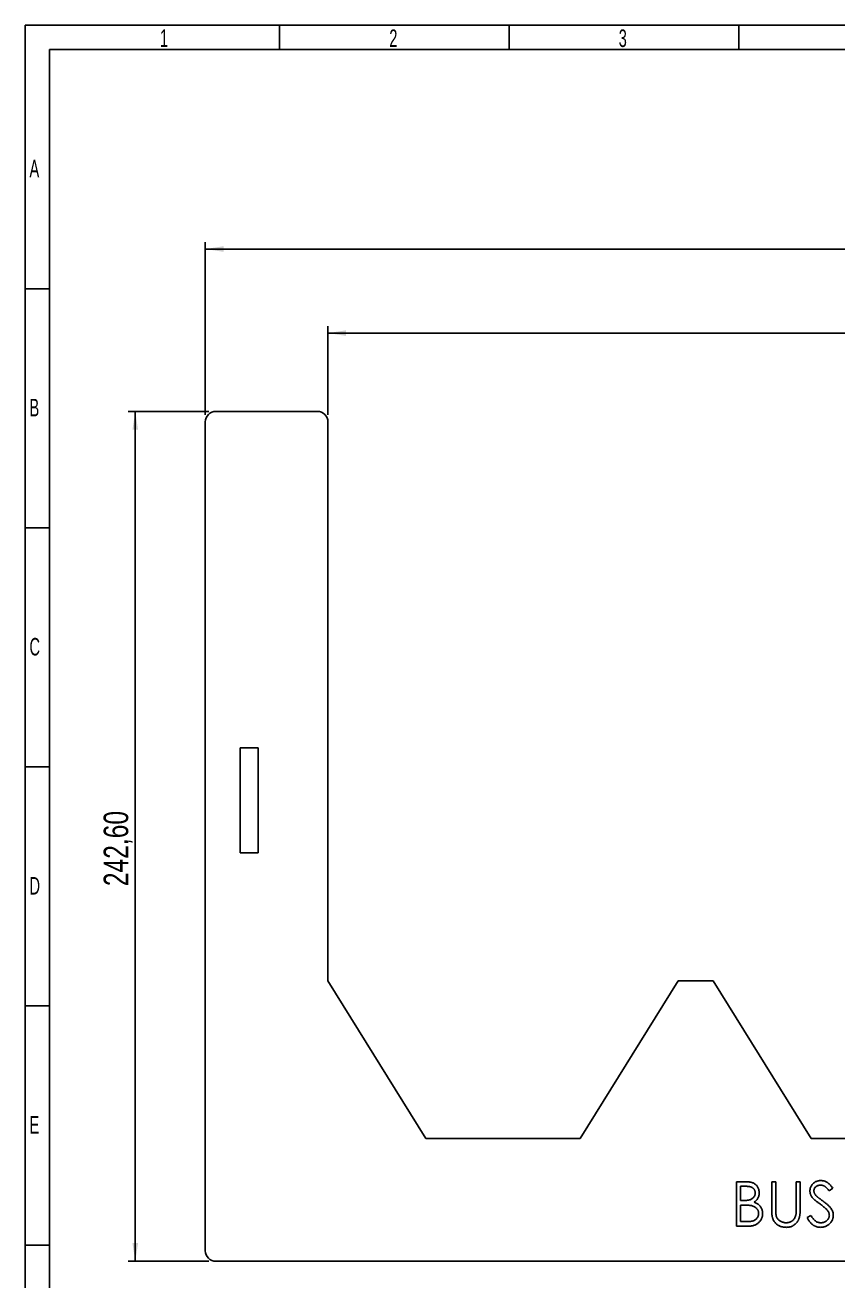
# Model space of a CAD drawing. Header units: millimetres. Extents: x 10 to 411, y 8 to 288.
# Drawn here: x 9.7 to 125.8, y 109.3 to 288.5 of the extents above; entities that cross this region are included whole.
import ezdxf

# ---------------------------------------------------------------- set-up
doc = ezdxf.new("R2010")
doc.units = ezdxf.units.MM
doc.layers.add('DIMENSIONS', color=124, linetype='Continuous')
doc.layers.add('SLD-0', color=179, linetype='Continuous')
doc.styles.add('SLDTEXTSTYLE1', font='TXT', dxfattribs={"width": 0.75})
doc.styles.add('SLDTEXTSTYLE2', font='TXT', dxfattribs={"width": 0.623711})
doc.dimstyles.new('SLDDIMSTYLE1', dxfattribs={"dimtxt": 3.5, "dimasz": 2.6, "dimexe": 0, "dimexo": 0.0625, "dimgap": 0.875, "dimtad": 1, "dimlfac": 2, "dimrnd": 1e-09, "dimzin": 12, "dimdsep": 46, "dimtxsty": 'SLDTEXTSTYLE1', "dimsah": 1, "dimcen": 0.09, "dimadec": 0, "dimazin": 3, "dimtfac": 1, "dimtofl": 0, "dimtmove": 0, "dimatfit": 3, "dimfxl": 1, "dimfrac": 2, "dimtolj": 1, "dimtzin": 12, "dimarcsym": 0})

# ---------------------------------------------------------------- blocks, each defined once
blk = doc.blocks.new('_D_1')
at = {"layer": 'DIMENSIONS'}
for p, q in [((35.46, 232.86), (35.46, 257.54)), ((35.46, 256.54), (230.46, 256.54)), ((230.46, 232.86), (230.46, 257.54))]:
    blk.add_line(p, q, dxfattribs=at)
for points in [[(35.46, 256.54), (38.06, 256.14), (38.06, 256.94)], [(230.46, 256.54), (227.86, 256.94), (227.86, 256.14)]]:
    blk.add_solid(points, dxfattribs=at)
at = {"layer": 'DIMENSIONS', "insert": (129.08, 261.05), "char_height": 3.5, "attachment_point": 1, "style": 'SLDTEXTSTYLE1'}
blk.add_mtext('390', dxfattribs=at)
blk = doc.blocks.new('_D_2')
at = {"layer": 'DIMENSIONS'}
for p, q in [((52.96, 232.86), (52.96, 245.54)), ((52.96, 244.54), (212.96, 244.54)), ((212.96, 232.86), (212.96, 245.54))]:
    blk.add_line(p, q, dxfattribs=at)
for points in [[(52.96, 244.54), (55.56, 244.14), (55.56, 244.94)], [(212.96, 244.54), (210.36, 244.94), (210.36, 244.14)]]:
    blk.add_solid(points, dxfattribs=at)
at = {"layer": 'DIMENSIONS', "insert": (129.08, 249.05), "char_height": 3.5, "attachment_point": 1, "style": 'SLDTEXTSTYLE1'}
blk.add_mtext('320', dxfattribs=at)
blk = doc.blocks.new('_D_3')
at = {"layer": 'DIMENSIONS'}
for p, q in [((35.96, 233.36), (24.46, 233.36)), ((25.46, 233.36), (25.46, 112.06)), ((35.96, 112.06), (24.46, 112.06))]:
    blk.add_line(p, q, dxfattribs=at)
for points in [[(25.46, 233.36), (25.06, 230.76), (25.86, 230.76)], [(25.46, 112.06), (25.86, 114.66), (25.06, 114.66)]]:
    blk.add_solid(points, dxfattribs=at)
at = {"layer": 'DIMENSIONS', "insert": (20.95, 165.6), "char_height": 3.5, "attachment_point": 1, "rotation": 90, "style": 'SLDTEXTSTYLE1'}
blk.add_mtext('242,60', dxfattribs=at)

msp = doc.modelspace()

# ---------------------------------------------------------------- linework, layer by layer
at = {"color": 7, "linetype": 'Continuous', "lineweight": 25}
for p, q in [((51.4614, 233.3637), (36.9614, 233.3637)), ((35.4614, 231.8637), (35.4614, 113.5637)), ((52.9614, 152.0637), (52.9614, 231.8637)), ((40.4364, 185.3637), (40.4364, 170.3637)), ((42.9864, 185.3637), (40.4364, 185.3637)), ((42.9864, 170.3637), (42.9864, 185.3637)), ((40.4364, 170.3637), (42.9864, 170.3637)), ((66.9614, 129.5637), (52.9614, 152.0637)), ((102.9614, 152.0637), (88.9614, 129.5637)), ((107.9614, 152.0637), (102.9614, 152.0637)), ((121.9614, 129.5637), (107.9614, 152.0637)), ((88.9614, 129.5637), (66.9614, 129.5637)), ((143.9614, 129.5637), (121.9614, 129.5637)), ((111.2755, 123.4137), (112.5145, 123.4137)), ((111.2755, 117.0637), (111.2755, 123.4137)), ((111.8454, 122.7624), (111.8454, 120.7272)), ((112.6188, 122.7624), (111.8454, 122.7624)), ((116.3229, 123.4137), (116.8928, 123.4137)), ((116.3229, 119.5785), (116.3229, 123.4137)), ((116.8928, 123.4137), (116.8928, 119.609)), ((119.8236, 123.4137), (120.3935, 123.4137)), ((119.8236, 119.609), (119.8236, 123.4137)), ((120.3935, 123.4137), (120.3935, 119.5785)), ((125.0338, 122.5017), (124.5187, 122.1111)), ((111.8454, 120.7272), (112.2283, 120.7272)), ((111.8454, 120.0759), (111.8454, 117.715)), ((112.2232, 120.0759), (111.8454, 120.0759)), ((121.3704, 118.2887), (121.9072, 118.6105)), ((112.9928, 117.0637), (111.2755, 117.0637)), ((111.8454, 117.715), (112.6569, 117.715)), ((36.9614, 112.0637), (228.9614, 112.0637))]:
    msp.add_line(p, q, dxfattribs=at)
for centre, start, end in [((36.9614, 231.8637), 90, 180), ((51.4614, 231.8637), 0, 90), ((36.9614, 113.5637), 180, 270)]:
    msp.add_arc(centre, 1.5, start, end, dxfattribs=at)
for points, knots in [([(112.5145, 123.4137), (112.5751, 123.4134), (112.6927, 123.4128), (112.8636, 123.4032), (113.0237, 123.3901), (113.173, 123.3694), (113.3115, 123.3444), (113.4395, 123.314), (113.5567, 123.2777), (113.6966, 123.2199), (113.8561, 123.1341), (114.0289, 123.0072), (114.1765, 122.852), (114.3039, 122.677), (114.4051, 122.4844), (114.4784, 122.2789), (114.5247, 122.0632), (114.5295, 121.9151), (114.5319, 121.8402)], [0, 0, 0, 0, 0.0625941, 0.12132294, 0.17668014, 0.2283651, 0.27686845, 0.32187913, 0.36409863, 0.4033557, 0.47796795, 0.55053546, 0.62358446, 0.69817488, 0.77335367, 0.84728113, 0.92281834, 1, 1, 1, 1]), ([(113.962, 121.8287), (113.9611, 121.864), (113.9592, 121.9331), (113.9439, 122.0339), (113.9178, 122.1287), (113.8843, 122.2188), (113.8375, 122.3014), (113.7825, 122.3793), (113.7159, 122.4499), (113.6401, 122.5158), (113.553, 122.5743), (113.4546, 122.6256), (113.3436, 122.6668), (113.2219, 122.703), (113.0875, 122.7284), (112.942, 122.7495), (112.7843, 122.7603), (112.6752, 122.7617), (112.6188, 122.7624)], [0, 0, 0, 0, 0.05700313, 0.11181787, 0.16440237, 0.2158698, 0.26684111, 0.31747896, 0.36990214, 0.42340045, 0.4797184, 0.5392415, 0.60243069, 0.67102955, 0.7444848, 0.82345397, 0.90874031, 1, 1, 1, 1]), ([(121.7774, 122.0946), (121.7798, 122.1618), (121.7845, 122.2947), (121.8241, 122.4889), (121.8866, 122.6743), (121.9743, 122.8491), (122.0872, 123.0087), (122.2179, 123.1549), (122.3736, 123.2779), (122.5444, 123.3853), (122.7314, 123.4694), (122.9273, 123.5328), (123.1325, 123.5687), (123.2715, 123.5739), (123.342, 123.5765)], [0, 0, 0, 0, 0.08378537, 0.16577989, 0.24628001, 0.32746093, 0.40879695, 0.48971524, 0.57137603, 0.65552332, 0.74101948, 0.82654676, 0.91198885, 1, 1, 1, 1]), ([(122.1323, 121.1279), (122.1043, 121.1652), (122.049, 121.2387), (121.9762, 121.3536), (121.9142, 121.4712), (121.8657, 121.5919), (121.8248, 121.7139), (121.7973, 121.8388), (121.7801, 121.9661), (121.7783, 122.0517), (121.7774, 122.0946)], [0, 0, 0, 0, 0.13350677, 0.26255898, 0.38826445, 0.51266735, 0.63372227, 0.75539386, 0.87755295, 1, 1, 1, 1]), ([(123.2784, 122.9252), (123.2128, 122.923), (123.0863, 122.9188), (122.9067, 122.8725), (122.7451, 122.7996), (122.6062, 122.6974), (122.4906, 122.5764), (122.4069, 122.4371), (122.3566, 122.2833), (122.3504, 122.176), (122.3473, 122.1213)], [0, 0, 0, 0, 0.14307308, 0.27590296, 0.40237086, 0.52841365, 0.65035638, 0.76589509, 0.88077413, 1, 1, 1, 1]), ([(122.3473, 122.1213), (122.348, 122.0873), (122.3494, 122.0192), (122.3694, 121.9186), (122.3949, 121.8182), (122.4355, 121.7186), (122.4914, 121.6179), (122.5649, 121.5145), (122.6575, 121.4073), (122.7284, 121.3376), (122.7658, 121.3009)], [0, 0, 0, 0, 0.10728521, 0.21474586, 0.32293856, 0.43411616, 0.55341231, 0.68607298, 0.83425599, 1, 1, 1, 1]), ([(124.5187, 122.1111), (124.4876, 122.1512), (124.4276, 122.2284), (124.3367, 122.3365), (124.251, 122.4352), (124.1665, 122.5209), (124.0878, 122.5984), (124.0114, 122.6648), (123.9384, 122.7206), (123.8464, 122.7802), (123.7308, 122.8392), (123.5857, 122.8892), (123.434, 122.9193), (123.3307, 122.9232), (123.2784, 122.9252)], [0, 0, 0, 0, 0.09846943, 0.1896291, 0.27418409, 0.35218316, 0.42319887, 0.48855095, 0.54847335, 0.60144016, 0.70119808, 0.7995918, 0.8985451, 1, 1, 1, 1]), ([(123.342, 123.5765), (123.4169, 123.5739), (123.5657, 123.5688), (123.7846, 123.5242), (123.9953, 123.4503), (124.1648, 123.3665), (124.2975, 123.2828), (124.3987, 123.2066), (124.5013, 123.1188), (124.606, 123.0193), (124.7111, 122.9071), (124.8182, 122.783), (124.9275, 122.6477), (124.9978, 122.5512), (125.0338, 122.5017)], [0, 0, 0, 0, 0.1072328, 0.21325181, 0.31883045, 0.42679353, 0.48364595, 0.54360382, 0.60830765, 0.67712676, 0.75068564, 0.82871342, 0.91219035, 1, 1, 1, 1]), ([(112.2283, 120.7272), (112.2842, 120.7279), (112.3924, 120.7293), (112.549, 120.7333), (112.6943, 120.7446), (112.8282, 120.7558), (112.9504, 120.7741), (113.0606, 120.7958), (113.1606, 120.8188), (113.2759, 120.858), (113.4066, 120.9158), (113.546, 121.0056), (113.6689, 121.1125), (113.7727, 121.2358), (113.8576, 121.3717), (113.9166, 121.5178), (113.9566, 121.6706), (113.9602, 121.7755), (113.962, 121.8287)], [0, 0, 0, 0, 0.07230103, 0.13970033, 0.20228851, 0.26059953, 0.31319033, 0.36173893, 0.40570648, 0.44553998, 0.51883196, 0.58977824, 0.65886748, 0.72843048, 0.7972827, 0.86481538, 0.93136375, 1, 1, 1, 1]), ([(114.5319, 121.8402), (114.5299, 121.7701), (114.526, 121.6323), (114.4888, 121.4307), (114.4304, 121.2388), (114.3493, 121.0574), (114.2439, 120.8904), (114.119, 120.7366), (113.9682, 120.6024), (113.8553, 120.5274), (113.7979, 120.4893)], [0, 0, 0, 0, 0.13056911, 0.25658061, 0.38055162, 0.50362292, 0.62573932, 0.74754858, 0.87176612, 1, 1, 1, 1]), ([(113.7979, 120.4893), (113.8701, 120.4616), (114.0081, 120.4086), (114.198, 120.3149), (114.3617, 120.213), (114.5003, 120.1018), (114.6188, 119.9818), (114.7223, 119.8515), (114.8107, 119.709), (114.8863, 119.5558), (114.9454, 119.3936), (114.9896, 119.2239), (115.0149, 119.0471), (115.0186, 118.9269), (115.0204, 118.8662)], [0, 0, 0, 0, 0.10605749, 0.20291426, 0.29030017, 0.37022257, 0.44638372, 0.5213969, 0.59829108, 0.67614247, 0.7555287, 0.83488717, 0.91664605, 1, 1, 1, 1]), ([(123.1728, 120.2641), (123.106, 120.3117), (122.9783, 120.4027), (122.7997, 120.5377), (122.6399, 120.6612), (122.4998, 120.7742), (122.3793, 120.8769), (122.2776, 120.9681), (122.1971, 121.0505), (122.1524, 121.1039), (122.1323, 121.1279)], [0, 0, 0, 0, 0.1815353, 0.34708167, 0.49556782, 0.6283573, 0.74551967, 0.84583075, 0.93078181, 1, 1, 1, 1]), ([(122.7658, 121.3009), (122.7797, 121.2884), (122.8127, 121.259), (122.8731, 121.2107), (122.9528, 121.1512), (123.0498, 121.0776), (123.1659, 120.9922), (123.301, 120.8961), (123.4537, 120.7861), (123.562, 120.7093), (123.6193, 120.6687)], [0, 0, 0, 0, 0.05259428, 0.12495197, 0.2180939, 0.33350241, 0.46878918, 0.62493759, 0.80168305, 1, 1, 1, 1]), ([(124.3177, 119.2516), (124.2893, 119.288), (124.2296, 119.3643), (124.127, 119.478), (124.0065, 119.5952), (123.8725, 119.7205), (123.7198, 119.848), (123.5534, 119.9839), (123.369, 120.1228), (123.2396, 120.2161), (123.1728, 120.2641)], [0, 0, 0, 0, 0.09027921, 0.18952992, 0.29919787, 0.41892589, 0.54837629, 0.68813637, 0.8390835, 1, 1, 1, 1]), ([(123.6193, 120.6687), (123.6883, 120.6185), (123.8217, 120.5214), (124.0116, 120.3755), (124.1837, 120.2328), (124.3388, 120.0942), (124.4783, 119.9608), (124.6006, 119.831), (124.7071, 119.7057), (124.8217, 119.545), (124.9388, 119.3476), (125.0394, 119.1058), (125.1029, 118.8631), (125.1112, 118.6999), (125.1152, 118.6194)], [0, 0, 0, 0, 0.09697231, 0.18777344, 0.27239614, 0.351321, 0.42433477, 0.49190878, 0.55423322, 0.61126766, 0.71634784, 0.81454009, 0.90849546, 1, 1, 1, 1]), ([(113.4113, 120.0008), (113.3804, 120.0071), (113.3134, 120.0207), (113.2041, 120.035), (113.0794, 120.0478), (112.939, 120.0573), (112.7826, 120.067), (112.6099, 120.0708), (112.4216, 120.0754), (112.291, 120.0757), (112.2232, 120.0759)], [0, 0, 0, 0, 0.07930649, 0.17195282, 0.27705651, 0.39473058, 0.52617732, 0.67134477, 0.82928526, 1, 1, 1, 1]), ([(112.6569, 117.715), (112.715, 117.7157), (112.827, 117.717), (112.9886, 117.7214), (113.1385, 117.7314), (113.2758, 117.7471), (113.4021, 117.7641), (113.5158, 117.7869), (113.618, 117.8132), (113.7364, 117.8537), (113.8698, 117.9166), (114.0135, 118.0115), (114.1412, 118.1246), (114.2497, 118.2555), (114.3387, 118.3978), (114.4034, 118.5486), (114.4433, 118.7055), (114.4481, 118.8125), (114.4505, 118.8662)], [0, 0, 0, 0, 0.07250249, 0.13973899, 0.20179513, 0.25982193, 0.31220599, 0.36077343, 0.40454034, 0.4436981, 0.51684079, 0.58787434, 0.65796542, 0.72896939, 0.79930772, 0.86663578, 0.93311633, 1, 1, 1, 1]), ([(115.0204, 118.8662), (115.0186, 118.8042), (115.0151, 118.6822), (114.9894, 118.5031), (114.9458, 118.3318), (114.8858, 118.1674), (114.8075, 118.0102), (114.7122, 117.86), (114.5986, 117.7182), (114.4715, 117.5834), (114.3277, 117.4621), (114.1725, 117.3541), (114.0041, 117.2653), (113.8251, 117.1907), (113.6336, 117.1338), (113.4304, 117.0939), (113.2156, 117.067), (113.0683, 117.0648), (112.9928, 117.0637)], [0, 0, 0, 0, 0.061160277, 0.120334558, 0.178180255, 0.235235126, 0.292682961, 0.351186248, 0.41045661, 0.471719854, 0.533761203, 0.595739024, 0.657887515, 0.72129518, 0.786822515, 0.854686154, 0.925477986, 1, 1, 1, 1]), ([(114.4505, 118.8662), (114.45, 118.8997), (114.449, 118.9663), (114.434, 119.0641), (114.4122, 119.1589), (114.384, 119.2508), (114.343, 119.3383), (114.2951, 119.423), (114.2389, 119.5051), (114.1514, 119.6089), (114.0241, 119.7285), (113.8432, 119.8456), (113.6375, 119.94), (113.4883, 119.9801), (113.4113, 120.0008)], [0, 0, 0, 0, 0.0602874, 0.11960235, 0.17750337, 0.23514266, 0.29213259, 0.35087121, 0.41009786, 0.47073152, 0.5948287, 0.72257882, 0.85669139, 1, 1, 1, 1]), ([(116.4362, 118.2403), (116.4268, 118.2741), (116.4064, 118.3475), (116.3846, 118.4688), (116.3662, 118.6085), (116.349, 118.7667), (116.3388, 118.9433), (116.3299, 119.1383), (116.3229, 119.352), (116.3229, 119.5009), (116.3229, 119.5785)], [0, 0, 0, 0, 0.07812987, 0.16946542, 0.27433529, 0.39211016, 0.52368733, 0.66836542, 0.8271319, 1, 1, 1, 1]), ([(116.8928, 119.609), (116.8927, 119.5552), (116.8926, 119.453), (116.8936, 119.3076), (116.8967, 119.1783), (116.8985, 119.0646), (116.9028, 118.9671), (116.9062, 118.8852), (116.9106, 118.8194), (116.916, 118.7809), (116.9183, 118.7644)], [0, 0, 0, 0, 0.19107859, 0.36260456, 0.51609875, 0.65003803, 0.76597672, 0.86237403, 0.94084206, 1, 1, 1, 1]), ([(116.9183, 118.7644), (116.9276, 118.7048), (116.9459, 118.589), (116.9924, 118.4241), (117.0574, 118.2754), (117.1344, 118.1384), (117.2359, 118.0169), (117.3575, 117.9049), (117.5047, 117.807), (117.6685, 117.7175), (117.845, 117.6455), (118.0254, 117.5911), (118.2069, 117.5579), (118.3284, 117.5541), (118.3887, 117.5522)], [0, 0, 0, 0, 0.086315, 0.16776647, 0.24443268, 0.31813466, 0.39188411, 0.47006805, 0.55390418, 0.6443395, 0.73687466, 0.82616836, 0.91367859, 1, 1, 1, 1]), ([(118.3887, 117.5522), (118.4405, 117.5541), (118.5438, 117.558), (118.6973, 117.5821), (118.8468, 117.6254), (118.9931, 117.6814), (119.1301, 117.7553), (119.2581, 117.8407), (119.3724, 117.9409), (119.4766, 118.0517), (119.5674, 118.1768), (119.6461, 118.3134), (119.7105, 118.4635), (119.7424, 118.569), (119.7587, 118.6232)], [0, 0, 0, 0, 0.08289065, 0.16530254, 0.24776188, 0.33152771, 0.41527981, 0.49636623, 0.57715135, 0.65778254, 0.73932164, 0.82379308, 0.90947595, 1, 1, 1, 1]), ([(120.3935, 119.5785), (120.393, 119.5094), (120.3921, 119.3745), (120.3843, 119.1768), (120.3718, 118.9893), (120.3543, 118.8119), (120.331, 118.6453), (120.3051, 118.488), (120.2721, 118.3411), (120.2336, 118.2036), (120.1895, 118.0726), (120.1325, 117.9483), (120.0682, 117.8269), (119.992, 117.7102), (119.9063, 117.5978), (119.8094, 117.4902), (119.7043, 117.3858), (119.5893, 117.2873), (119.4664, 117.1969), (119.3359, 117.1174), (119.1988, 117.0503), (119.0554, 116.995), (118.9057, 116.9534), (118.7498, 116.9224), (118.5871, 116.9048), (118.4765, 116.9022), (118.4205, 116.9009)], [0, 0, 0, 0, 0.054858035, 0.107058792, 0.156978355, 0.203992277, 0.248491536, 0.290483314, 0.330489004, 0.367885926, 0.403858131, 0.440009343, 0.476295011, 0.512792295, 0.550484825, 0.588381116, 0.627645327, 0.667979464, 0.708432758, 0.748602302, 0.789087777, 0.829461205, 0.870371045, 0.912214227, 0.955546575, 1, 1, 1, 1]), ([(119.7587, 118.6232), (119.7641, 118.6456), (119.7763, 118.6955), (119.7876, 118.7799), (119.7994, 118.8795), (119.8076, 118.995), (119.8156, 119.126), (119.8204, 119.2732), (119.8226, 119.436), (119.8232, 119.5497), (119.8236, 119.609)], [0, 0, 0, 0, 0.0698351, 0.15562075, 0.25780156, 0.37381123, 0.50640249, 0.65556446, 0.82007928, 1, 1, 1, 1]), ([(121.9072, 118.6105), (121.9571, 118.5269), (122.0528, 118.3668), (122.2123, 118.1504), (122.3777, 117.9665), (122.55, 117.8162), (122.7283, 117.6978), (122.9137, 117.614), (123.1056, 117.5617), (123.2361, 117.5553), (123.3013, 117.5522)], [0, 0, 0, 0, 0.1590043, 0.3046461, 0.4385469, 0.5623223, 0.67743254, 0.78689739, 0.89361089, 1, 1, 1, 1]), ([(123.3013, 117.5522), (123.357, 117.5537), (123.4674, 117.5568), (123.6299, 117.5863), (123.7877, 117.6317), (123.9376, 117.6967), (124.0774, 117.7753), (124.2001, 117.8703), (124.3061, 117.9766), (124.3929, 118.0952), (124.4594, 118.2228), (124.5106, 118.3538), (124.5389, 118.4901), (124.5432, 118.582), (124.5454, 118.6283)], [0, 0, 0, 0, 0.0912636, 0.18093031, 0.27008822, 0.36015613, 0.44834253, 0.53266584, 0.6138337, 0.69398153, 0.77271598, 0.84933517, 0.92396733, 1, 1, 1, 1]), ([(125.1152, 118.6194), (125.1141, 118.5625), (125.1117, 118.4497), (125.0846, 118.2842), (125.0448, 118.1234), (124.9848, 117.9693), (124.9117, 117.8192), (124.8189, 117.6769), (124.7113, 117.5394), (124.5878, 117.4102), (124.4528, 117.2917), (124.31, 117.1862), (124.1593, 117.0983), (124.0015, 117.0265), (123.8366, 116.9704), (123.6646, 116.9297), (123.4852, 116.9048), (123.3633, 116.9022), (123.3013, 116.9009)], [0, 0, 0, 0, 0.06148426, 0.12177453, 0.18091956, 0.24025612, 0.30011444, 0.36114595, 0.42350058, 0.48866936, 0.5539541, 0.61758126, 0.68023843, 0.74218739, 0.80466321, 0.86825899, 0.93302026, 1, 1, 1, 1]), ([(124.5454, 118.6283), (124.5427, 118.6812), (124.5373, 118.7887), (124.4913, 118.9472), (124.419, 119.1041), (124.3523, 119.2012), (124.3177, 119.2516)], [0, 0, 0, 0, 0.23472337, 0.47715832, 0.72855628, 1, 1, 1, 1]), ([(118.4205, 116.9009), (118.3594, 116.9023), (118.2396, 116.9051), (118.063, 116.9211), (117.8937, 116.9513), (117.7299, 116.9896), (117.5739, 117.0426), (117.4235, 117.1045), (117.2813, 117.1804), (117.1451, 117.265), (117.0184, 117.3601), (116.9021, 117.4638), (116.796, 117.5743), (116.7019, 117.693), (116.6182, 117.8188), (116.5461, 117.9521), (116.4842, 118.093), (116.4523, 118.1908), (116.4362, 118.2403)], [0, 0, 0, 0, 0.0711745, 0.13964412, 0.20631722, 0.27137324, 0.33541808, 0.39807634, 0.46060791, 0.52296951, 0.58471572, 0.64489494, 0.70429056, 0.76299819, 0.82108743, 0.88010389, 0.93938849, 1, 1, 1, 1]), ([(123.3013, 116.9009), (123.2534, 116.9018), (123.158, 116.9037), (123.0171, 116.9199), (122.8789, 116.943), (122.7454, 116.9796), (122.6147, 117.024), (122.4874, 117.0787), (122.3635, 117.1442), (122.2423, 117.2191), (122.124, 117.3063), (122.0099, 117.4079), (121.8961, 117.521), (121.786, 117.6487), (121.6773, 117.7891), (121.5723, 117.9432), (121.4688, 118.1105), (121.4038, 118.2282), (121.3704, 118.2887)], [0, 0, 0, 0, 0.05720827, 0.11369606, 0.16917792, 0.22415922, 0.27871988, 0.33379422, 0.38924146, 0.44582207, 0.50370428, 0.56429389, 0.62797542, 0.69503826, 0.76537273, 0.83961144, 0.91753775, 1, 1, 1, 1])]:
    msp.add_open_spline(points, degree=3, knots=knots, dxfattribs=at)
at = {"layer": 'SLD-0'}
for p, q in [((9.7359, 288.4983), (410.5696, 288.4983)), ((9.7359, 8.0222), (9.7359, 288.4983)), ((46.0359, 284.9983), (46.0359, 288.4983)), ((78.8359, 284.9983), (78.8359, 288.4983)), ((111.6359, 284.9983), (111.6359, 288.4983)), ((13.2108, 285.0057), (406.7359, 285.047)), ((13.2108, 285.0057), (13.2373, 33.1755)), ((9.7359, 250.8733), (13.2359, 250.8733)), ((9.7359, 216.7483), (13.2359, 216.7483)), ((9.7359, 182.6233), (13.2359, 182.6233)), ((9.7359, 148.4983), (13.2359, 148.4983)), ((9.7359, 114.3733), (13.2359, 114.3733))]:
    msp.add_line(p, q, dxfattribs=at)

# ---------------------------------------------------------------- texts
at = {"layer": 'SLD-0', "char_height": 2.5, "attachment_point": 1, "style": 'SLDTEXTSTYLE2'}
for s, insert in [('1', (28.9764, 287.8771)), ('2', (61.7264, 287.8771)), ('3', (94.4764, 287.8771)), ('A', (10.3622, 269.2765)), ('B', (10.3622, 235.1515)), ('C', (10.3622, 201.0265)), ('D', (10.3622, 166.9015)), ('E', (10.3622, 132.7765))]:
    msp.add_mtext(s, dxfattribs=dict(at, insert=insert))

# ---------------------------------------------------------------- dimensions: what is measured, and where the dimension line sits
at = {"layer": 'DIMENSIONS'}
for base, p1, p2, picture, middle in [((230.4614, 256.5387), (35.4614, 231.8637), (230.4614, 231.8637), '_D_1', (132.9614, 256.5387)), ((212.9614, 244.5387), (52.9614, 231.8637), (212.9614, 231.8637), '_D_2', (132.9614, 244.5387))]:
    dim = msp.add_linear_dim(base=base, p1=p1, p2=p2, dimstyle='SLDDIMSTYLE1', dxfattribs=at)
    dim.commit()
    dim.dimension.update_dxf_attribs({"geometry": picture, "text_midpoint": middle, "dimtype": 160})
dim = msp.add_linear_dim(base=(25.4614, 112.0637), p1=(36.9614, 233.3637), p2=(36.9614, 112.0637), angle=90, dimstyle='SLDDIMSTYLE1', dxfattribs=at)
dim.commit()
dim.dimension.update_dxf_attribs({"geometry": '_D_3', "text_midpoint": (25.4614, 172.7137), "dimtype": 160})

doc.saveas('drawing.dxf')
